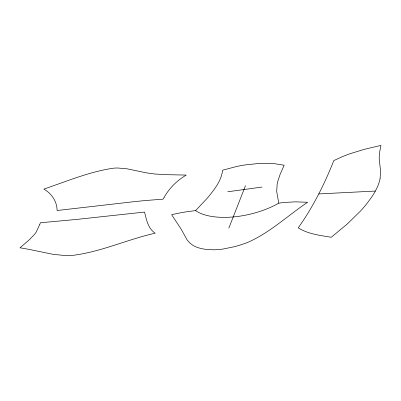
<?xml version="1.0" encoding="UTF-8"?>
<svg xmlns="http://www.w3.org/2000/svg" width="401" height="401" viewBox="0 0 401 401"><rect width="100%" height="100%" fill="white"/><g stroke="black" fill="none" stroke-linecap="round" stroke-linejoin="round"><path stroke-width="0.6" d="M380.098 178.335L380.574 170.871L379.271 159.583A129.297 58.701 -13.2 0 1 379.221 156.806L379.667 152.054L380.95 145.428L364.775 149.212L350.178 153.673A75.182 34.13 -13.2 0 0 341.893 156.881L333.787 160.611C326.394 179.412 317.572 197.673 306.905 214.846A579.44 263.061 -13.2 0 1 302.895 221.071L298.264 227.843C308.068 234.109 320.018 235.342 331.241 237.292L347.126 224.119L360.494 211.061A215.613 97.884 -13.2 0 0 366.82 203.653L370.298 199.026A178.786 81.167 -13.2 0 0 375.361 191.061L375.777 190.264A133.523 60.616 -13.2 0 0 380.143 178.33M228.846 228.109L245.492 185.658M195.588 210.595L206.921 198.585A199.533 90.586 -13.2 0 0 209.573 195.387C215.573 188.014 221.497 179.944 222.6 170.199L236.755 166.46A64.721 29.383 -13.2 0 1 245.096 164.931L258.269 163.533L268.73 163.287A56.506 25.654 -13.2 0 1 273.848 163.573L284.154 165.217L280.234 174.059L277.978 180.741A175.999 79.904 -13.2 0 0 277.136 184.395L276.705 191.533L278.75 203.167A60.205 27.333 -13.2 0 1 284.339 202.47L295.191 201.848L307.602 202.264C288.219 215.307 270.886 231.728 249.507 241.623A38.18 17.333 -13.2 0 1 245.587 243.217L240.294 245.011A61.874 28.09 -13.2 0 1 234.044 246.785L222.65 249.111A36.085 16.381 -13.2 0 1 212.946 249.788L207.041 249.482A42.676 19.373 -13.2 0 1 192.951 245.367L189.823 243.011L187.041 239.793L181.207 229.252L171.643 214.725A87.548 39.749 -13.2 0 1 185.994 211.883L195.588 210.595A55.929 25.393 -13.2 0 0 278.75 203.167M227.693 191.783L262.018 187.051M318.755 193.929L375.351 191.061M39.849 224.249L36.185 232.084A51.889 23.559 -13.2 0 1 34.762 234.054L29.749 239.377L20.05 247.793L24.501 248.56A356.263 161.738 -13.2 0 1 30.351 249.648L53.253 254.359L65.473 255.567A41.774 18.962 -13.2 0 0 73.889 255.216C101.824 251.537 127.774 239.332 155.177 233.197C148.034 228.545 146.445 219.728 144.555 212.064L76.14 219.482L40.436 222.755L39.849 224.249M164.189 197.227L163.032 199.167L147.829 200.34A320.925 145.698 -13.2 0 0 129.959 202.144L57.097 210.51C57.042 201.432 51.624 193.477 43.844 189.097C66.586 181.367 89.117 171.839 112.997 168.245A27.489 12.481 -13.2 0 1 117.759 167.999L127.172 168.836L146.325 172.836L154.53 173.994L165.984 174.666L186.249 175.077C177.092 180.4 169.453 188.044 164.189 197.227"/></g></svg>
